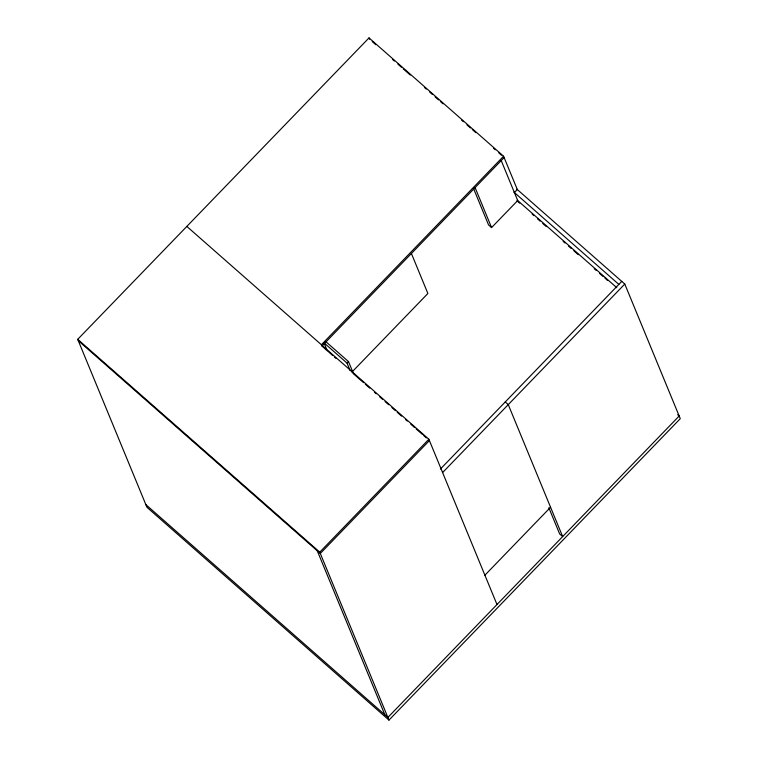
<?xml version="1.0" encoding="UTF-8"?>
<svg xmlns="http://www.w3.org/2000/svg" width="758" height="758" viewBox="0 0 758 758"><rect width="100%" height="100%" fill="white"/><g stroke="black" fill="none" stroke-linecap="round" stroke-linejoin="round"><path stroke-width="1.14" d="M516.918 189.197L624.781 284.042L680.277 418.672L388.977 720.1L146.948 507.282L77.723 339.328L369.023 37.9L503.577 156.224L517.316 189.547L514.398 192.56M503.577 156.224L321.401 344.738L321.951 346.074L504.127 157.55M326.689 349.372L323.998 342.834L325.457 341.327L348.509 361.604L353.446 373.58M350.196 370.728L347.05 363.11L348.509 361.604M351.864 372.159L427.882 293.498L411.404 253.513M473.399 188.183L488.55 224.927L491.572 227.589L517.695 200.557L501.218 160.573M388.977 720.1L319.753 552.156L428.867 439.242L186.838 226.424M429.416 440.578L320.302 553.482L78.273 340.664M440.398 469.06L621.759 281.389M442.606 472.566L624.781 284.042M484.902 575.199L550.573 507.254M372.225 41.567L375.769 44.684M392.587 59.475L394.359 61.028M397.903 64.146L401.437 67.254M403.209 68.817L410.296 75.042M424.461 87.492L426.223 89.056M429.767 92.163L432.42 94.504M435.083 96.835L438.626 99.952M440.389 101.506L443.051 103.846M461.641 120.19L463.413 121.744M466.947 124.862L470.491 127.969M472.262 129.533L475.806 132.641M493.505 148.217L495.277 149.771M498.821 152.879L501.474 155.219M514.009 192.21L618.85 284.402M517.354 200.254L616.813 287.708M517.013 200.804L519.685 203.144M532.116 214.078L533.888 215.642M537.441 218.768L540.103 221.109M542.766 223.449L546.319 226.576M563.194 241.414L564.966 242.977M568.519 246.094L571.191 248.434M573.853 250.784L578.288 254.688M594.272 268.739L596.053 270.303M599.606 273.43L603.16 276.547M604.931 278.11L607.594 280.451M677.661 414.673L679.177 416L387.878 717.438L145.849 504.61M505.245 401.958L508.267 404.62L562.654 536.579L559.631 533.916L548.839 507.746M323.998 342.834L347.05 363.11M322.15 346.245L328.356 351.703M329.029 352.299L332.572 355.417M334.344 356.971L336.107 358.525M353.171 373.533L359.377 378.991M360.012 379.54L363.546 382.657M365.318 384.211L369.743 388.105M374.452 392.246L376.224 393.8M379.767 396.917L382.43 399.258M385.092 401.598L388.636 404.715M391.877 407.558L395.411 410.675M397.183 412.229L401.607 416.123M405.483 419.525L407.254 421.088M410.798 424.205L414.351 427.322M416.123 428.886L422.329 434.334M423.741 435.585L426.394 437.916M77.723 339.328L319.753 552.156M475.095 187.605L491.572 227.589M369.023 37.9L369.572 39.236M428.867 439.242L496.992 604.524M317.28 550.829L384.856 714.775"/></g></svg>
